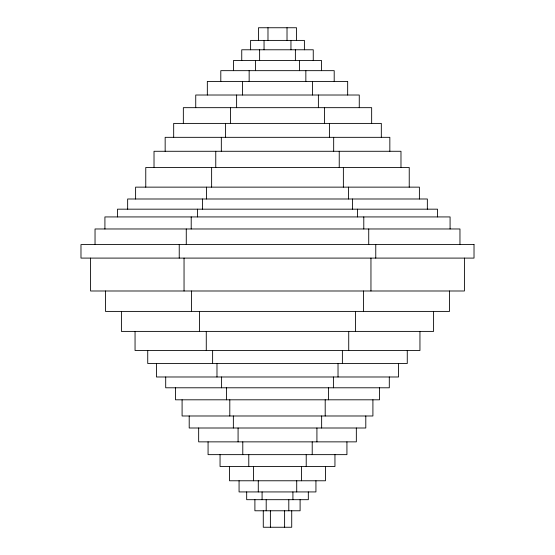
<?xml version="1.0" encoding="UTF-8"?>
<svg xmlns="http://www.w3.org/2000/svg" width="555" height="555" viewBox="0 0 555 555"><rect width="100%" height="100%" fill="white"/><g stroke="black" fill="none" stroke-linecap="round" stroke-linejoin="round"><path stroke-width="0.83" d="M464.41 258.096L464.41 290.993L90.59 290.993L90.59 258.096M459.963 244.582L459.963 228.972L95.037 228.972L95.037 244.582M450.084 228.972L450.084 216.929L104.916 216.929L104.916 228.972M449.515 290.993L449.515 311.404L105.485 311.404L105.485 290.993M437.5 216.929L437.5 209.173L117.5 209.173L117.5 216.929M433.594 311.404L433.594 331.397L121.406 331.397L121.406 311.404M427.35 209.173L427.35 198.995L127.65 198.995L127.65 209.173M419.948 331.397L419.948 350.503L135.052 350.503L135.052 331.397M419.393 198.995L419.393 187.139L135.607 187.139L135.607 198.995M409.236 187.139L409.236 167.492L145.764 167.492L145.764 187.139M407.266 350.503L407.266 363.504L147.734 363.504L147.734 350.503M400.981 167.492L400.981 151.279L154.019 151.279L154.019 167.492M398.546 363.504L398.546 376.984L156.454 376.984L156.454 363.504M389.839 151.279L389.839 137.328L165.161 137.328L165.161 151.279M389.298 376.984L389.298 387.792L165.702 387.792L165.702 376.984M381.32 137.328L381.32 123.404L173.68 123.404L173.68 137.328M379.502 387.792L379.502 399.808L175.498 399.808L175.498 387.792M375.763 244.582L375.763 258.096M372.911 399.808L372.911 415.986L182.089 415.986L182.089 399.808M371.656 123.404L371.656 107.67L183.344 107.67L183.344 123.404M370.955 258.096L370.955 290.993M368.728 228.972L368.728 244.582M365.794 415.986L365.794 428.002L189.206 428.002L189.206 415.986M363.789 216.929L363.789 228.972M363.504 290.993L363.504 311.404M359.265 107.67L359.265 95.016L195.735 95.016L195.735 107.67M357.503 209.173L357.503 216.929M356.338 428.002L356.338 441.863L198.662 441.863L198.662 428.002M355.547 311.404L355.547 331.397M352.425 198.995L352.425 209.173M348.727 331.397L348.727 350.503M348.443 187.139L348.443 198.995M347.666 95.016L347.666 81.412L207.334 81.412L207.334 95.016M346.93 441.863L346.93 454.642L208.07 454.642L208.07 441.863M343.372 167.492L343.372 187.139M342.379 350.503L342.379 363.504M339.237 151.279L339.237 167.492M338.023 363.504L338.023 376.984M334.949 454.642L334.949 466.498L220.051 466.498L220.051 454.642M334.2 81.412L334.2 70.665L220.8 70.665L220.8 81.412M333.673 137.328L333.673 151.279M333.402 376.984L333.402 387.792M329.406 123.404L329.406 137.328M328.504 387.792L328.504 399.808M325.466 466.498L325.466 480.776L229.534 480.776L229.534 466.498M325.202 399.808L325.202 415.986M324.578 107.67L324.578 123.404M321.643 415.986L321.643 428.002M321.574 70.665L321.574 60.557L233.426 60.557L233.426 70.665M318.383 95.016L318.383 107.67M316.919 428.002L316.919 441.863M315.934 480.776L315.934 491.931L239.066 491.931L239.066 480.776M313.256 60.557L313.256 49.777L241.744 49.777L241.744 60.557M312.583 81.412L312.583 95.016M312.215 441.863L312.215 454.642M308.323 491.931L308.323 499.687L246.677 499.687L246.677 491.931M306.221 454.642L306.221 466.498M305.847 70.665L305.847 81.412M304.397 49.777L304.397 40.404L250.603 40.404L250.603 49.777M301.483 466.498L301.483 480.776M300.102 499.687L300.102 510.78L254.898 510.78L254.898 499.687M299.54 60.557L299.54 70.665M296.717 480.776L296.717 491.931M296.536 40.404L296.536 27.75L258.464 27.75L258.464 40.404M295.378 49.777L295.378 60.557M292.915 491.931L292.915 499.687M291.722 510.78L291.722 527.25L263.278 527.25L263.278 510.78M290.952 40.404L290.952 49.777M288.801 499.687L288.801 510.78M287.018 27.75L287.018 40.404M284.611 510.78L284.611 527.25M270.389 510.78L270.389 527.25M267.982 27.75L267.982 40.404M266.199 499.687L266.199 510.78M264.048 40.404L264.048 49.777M262.085 491.931L262.085 499.687M259.622 49.777L259.622 60.557M258.283 480.776L258.283 491.931M255.46 60.557L255.46 70.665M253.517 466.498L253.517 480.776M249.153 70.665L249.153 81.412M248.779 454.642L248.779 466.498M242.785 441.863L242.785 454.642M242.417 81.412L242.417 95.016M238.081 428.002L238.081 441.863M236.617 95.016L236.617 107.67M233.357 415.986L233.357 428.002M230.422 107.67L230.422 123.404M229.798 399.808L229.798 415.986M226.495 387.792L226.495 399.808M225.594 123.404L225.594 137.328M221.598 376.984L221.598 387.792M221.327 137.328L221.327 151.279M216.977 363.504L216.977 376.984M215.763 151.279L215.763 167.492M212.62 350.503L212.62 363.504M211.628 167.492L211.628 187.139M206.557 187.139L206.557 198.995M206.273 331.397L206.273 350.503M202.575 198.995L202.575 209.173M199.453 311.404L199.453 331.397M197.497 209.173L197.497 216.929M191.496 290.993L191.496 311.404M191.211 216.929L191.211 228.972M186.272 228.972L186.272 244.582M184.045 258.096L184.045 290.993M179.237 244.582L179.237 258.096M474.019 244.582L80.981 244.582L80.981 258.096L474.019 258.096L474.019 244.582"/></g></svg>
